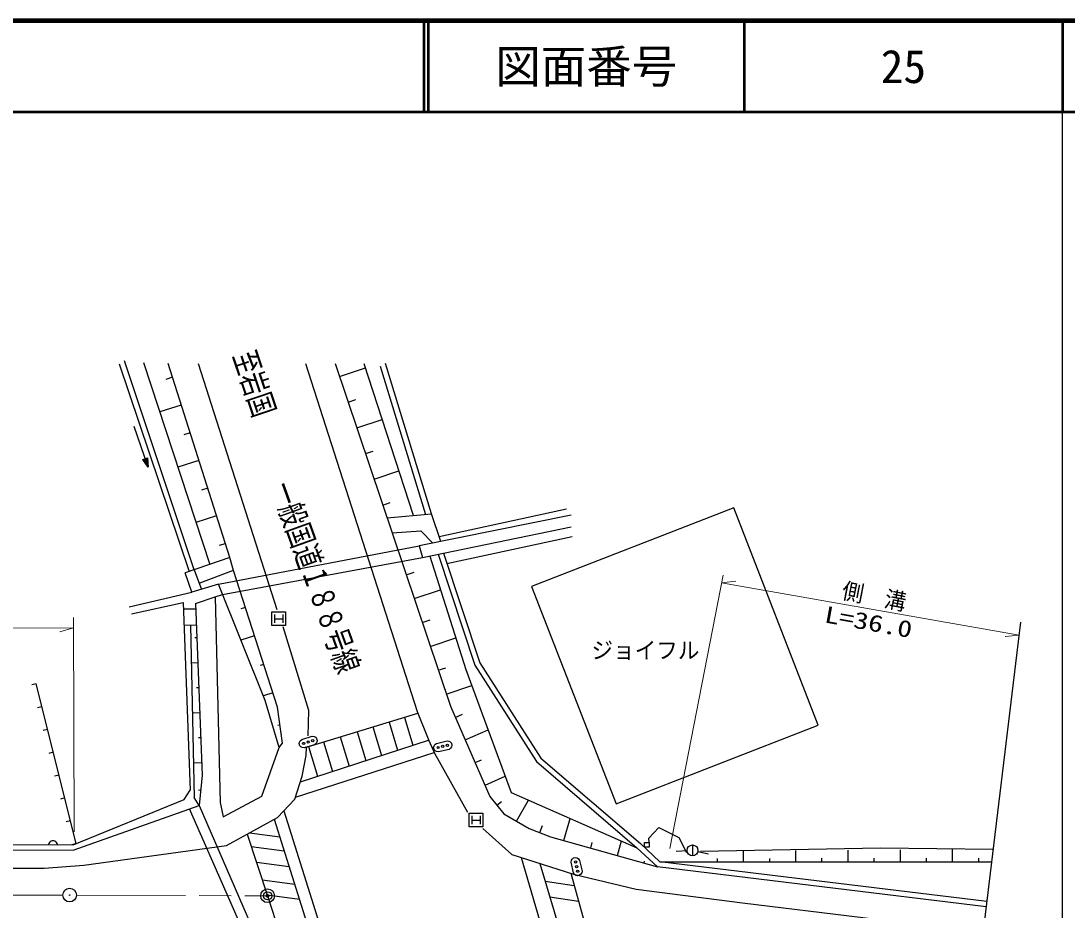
# Model space of a CAD drawing. Units: millimetres, scale not verified. Extents: x 40000 to 680000, y 20000 to 380000.
# Drawn here: x 464439 to 579500, y 282230 to 380000 of the extents above; entities that cross this region are included whole.
import ezdxf
from ezdxf.enums import TextEntityAlignment as Align

# ---------------------------------------------------------------- set-up
doc = ezdxf.new("R2010")
doc.units = ezdxf.units.MM
doc.header["$LTSCALE"] = 1000
doc.linetypes.add('CHAIN', pattern=[18.5, 12, -1.5, 3.5, -1.5])
for name, color, linetype, lineweight in [('M-BGD', 7, 'Continuous', 25), ('M-BMK', 2, 'CHAIN', 13), ('M-BMK-OTRS', 5, 'Continuous', 25), ('M-BMK-SRVR', 3, 'Continuous', 25), ('M-STR-HTXT', 7, 'Continuous', 13), ('M-STR-STRC', 7, 'Continuous', 25), ('M-TTL', 2, 'Continuous', 140), ('M-TTL-BAND', 7, 'Continuous', 25), ('M-TTL-LINE', 7, 'Continuous', 50)]:
    doc.layers.add(name, color=color, linetype=linetype, lineweight=lineweight)
doc.layers.add('M-BMK-HTXT', color=7, linetype='Continuous')
doc.layers.add('M-TTL-TXT', color=7, linetype='Continuous')
doc.styles.add('ＭＳ ゴシック', font='')
doc.styles.get('ＭＳ ゴシック').set_extended_font_data('MS Gothic')

msp = doc.modelspace()

# ---------------------------------------------------------------- linework, layer by layer
at = {"layer": 'M-BGD'}
for p, q in [((475228, 342289), (482954, 319457)), ((483494, 319643), (475817, 342633)), ((477928, 342436), (485201, 320230)), ((487405, 320989), (480627, 342338)), ((499014, 342314), (511668, 304660)), ((499489, 340901), (502329, 341856)), ((507606, 325623), (502186, 342298)), ((503953, 342053), (508920, 325744)), ((509597, 325807), (504542, 342347)), ((481112, 340813), (480391, 340584)), ((500439, 338075), (501282, 338358)), ((482080, 337763), (479705, 337009)), ((501388, 335249), (504173, 336184)), ((478425, 330936), (476904, 335402)), ((483048, 334713), (482344, 334490)), ((502338, 332422), (503165, 332700)), ((477838, 331792), (478368, 331973)), ((478425, 330936), (477838, 331792)), ((477926, 331780), (478305, 331909)), ((478335, 331201), (477926, 331780)), ((478015, 331768), (478242, 331845)), ((478283, 331352), (478015, 331768)), ((478103, 331756), (478179, 331782)), ((478206, 331579), (478103, 331756)), ((478179, 331782), (478206, 331579)), ((478242, 331845), (478283, 331352)), ((478305, 331909), (478335, 331201)), ((478368, 331973), (478425, 330936)), ((484016, 331663), (481697, 330927)), ((503288, 329596), (506017, 330513)), ((484985, 328613), (484297, 328395)), ((504238, 326770), (505048, 327042)), ((504713, 325356), (509597, 325807)), ((524959, 325659), (508223, 322273)), ((510619, 322758), (509597, 325807)), ((510434, 323308), (524444, 326355)), ((542830, 326467), (520593, 317814)), ((552136, 302553), (542830, 326467)), ((485953, 325564), (483689, 324845)), ((505266, 323708), (508419, 323942)), ((509732, 322578), (508419, 323942)), ((508615, 320997), (524959, 324383)), ((486161, 318067), (508223, 322273)), ((486921, 322514), (486250, 322301)), ((508223, 322273), (508615, 320997)), ((511299, 320324), (525072, 323292)), ((509410, 321161), (513366, 308693)), ((510328, 321352), (514350, 309163)), ((510920, 321474), (514896, 309423)), ((487405, 320989), (482497, 319300)), ((486611, 316948), (508615, 320997)), ((487837, 319575), (487405, 320989)), ((483243, 317180), (482497, 319300)), ((483494, 319643), (484287, 317497)), ((484035, 318180), (487828, 319605)), ((492642, 304554), (487837, 319575)), ((506813, 319105), (507694, 319401)), ((486161, 318067), (483243, 317180)), ((491315, 305257), (486161, 318067)), ((520593, 317814), (529899, 293899)), ((476351, 315588), (483243, 317180)), ((483634, 315951), (485793, 316687)), ((485793, 316687), (486611, 316948)), ((485793, 316687), (486358, 294067)), ((507696, 316479), (510587, 317450)), ((476597, 314803), (482267, 316056)), ((482267, 316056), (483038, 295410)), ((482293, 315363), (483657, 315361)), ((483634, 315951), (484370, 297054)), ((489140, 315502), (488623, 315336)), ((492036, 313513), (492036, 315013)), ((492036, 315013), (493536, 315013)), ((492336, 314713), (492336, 313813)), ((492336, 314263), (493236, 314263)), ((493236, 314713), (493236, 313813)), ((493536, 315013), (493536, 313513)), ((508578, 313852), (509432, 314139)), ((482359, 313593), (483727, 313546)), ((483095, 313567), (483486, 294600)), ((493536, 313513), (492036, 313513)), ((483781, 312171), (483584, 312164)), ((490140, 312374), (488644, 311895)), ((509461, 311226), (512263, 312168)), ((483888, 309423), (483181, 309395)), ((491141, 309246), (490761, 309124)), ((510344, 308600), (511171, 308878)), ((513366, 308693), (518353, 295146)), ((514350, 309163), (521160, 298549)), ((514896, 309423), (521618, 298947)), ((466107, 307102), (465622, 306980)), ((470520, 289541), (466107, 307102)), ((483995, 306674), (483768, 306665)), ((492141, 306118), (491102, 305786)), ((511226, 305973), (514021, 306912)), ((492836, 300104), (491315, 305257)), ((466737, 304593), (466252, 304472)), ((484102, 303926), (483294, 303894)), ((493191, 300588), (492642, 304554)), ((495845, 300150), (508096, 303866)), ((511668, 304660), (516027, 294734)), ((512213, 303419), (513012, 303770)), ((504925, 302904), (505863, 299803)), ((506622, 303419), (507550, 300352)), ((467368, 302085), (466883, 301963)), ((492916, 302571), (492683, 302539)), ((501409, 301838), (502368, 298665)), ((503143, 302364), (504093, 299226)), ((513302, 300938), (515815, 302041)), ((529899, 293899), (552136, 302553)), ((484209, 301177), (483952, 301167)), ((492836, 300104), (493191, 300588)), ((495037, 300531), (495067, 300707)), ((495106, 300301), (495037, 300531)), ((495067, 300707), (495148, 300856)), ((495148, 300856), (495317, 300990)), ((495178, 296323), (509274, 300914)), ((495317, 300990), (496466, 301335)), ((496742, 300416), (495592, 300071)), ((496466, 301335), (496680, 301316)), ((496680, 301316), (496830, 301236)), ((496910, 300550), (496742, 300416)), ((496830, 301236), (496952, 301105)), ((496991, 300699), (496910, 300550)), ((496952, 301105), (497021, 300876)), ((497021, 300876), (496991, 300699)), ((497723, 300720), (498706, 297472)), ((499566, 301279), (500537, 298068)), ((509296, 300859), (509934, 299484)), ((509872, 300294), (509962, 300438)), ((509962, 300438), (510138, 300562)), ((510138, 300562), (511306, 300837)), ((511306, 300837), (511519, 300805)), ((511519, 300805), (511663, 300715)), ((511663, 300715), (511778, 300578)), ((511778, 300578), (511833, 300344)), ((511833, 300344), (511792, 300170)), ((467998, 299576), (467513, 299454)), ((490922, 294754), (492836, 300104)), ((494645, 294628), (509900, 299559)), ((495228, 300171), (495106, 300301)), ((495378, 300090), (495228, 300171)), ((495592, 300071), (495378, 300090)), ((495814, 299239), (495845, 300150)), ((496071, 300219), (497064, 296937)), ((509831, 300120), (509872, 300294)), ((509886, 299886), (509831, 300120)), ((510001, 299749), (509886, 299886)), ((510145, 299659), (510001, 299749)), ((510358, 299627), (510145, 299659)), ((511526, 299902), (510358, 299627)), ((511702, 300026), (511526, 299902)), ((511792, 300170), (511702, 300026)), ((484316, 298429), (483408, 298393)), ((514392, 298456), (515100, 298767)), ((521160, 298549), (532190, 289089)), ((521618, 298947), (532591, 289535)), ((468628, 297067), (468143, 296946)), ((484370, 297054), (484026, 293717)), ((515482, 295975), (517691, 296945)), ((469259, 294559), (468774, 294437)), ((482388, 294374), (483038, 295410)), ((484026, 293717), (483486, 294600)), ((484198, 295386), (483979, 295408)), ((486701, 292496), (490922, 294754)), ((516027, 294734), (517561, 292817)), ((518353, 295146), (532190, 289089)), ((470192, 288809), (484026, 293717)), ((470195, 289409), (482388, 294374)), ((484026, 293717), (494814, 268913)), ((486358, 294067), (486701, 292496)), ((516794, 293775), (517291, 294173)), ((518941, 292011), (520278, 294304)), ((493086, 270430), (482989, 293349)), ((493356, 293135), (499428, 273812)), ((513731, 291378), (513731, 292878)), ((513731, 292878), (515231, 292878)), ((514031, 292578), (514031, 291678)), ((514931, 292578), (514931, 291678)), ((515231, 292878), (515231, 291378)), ((517561, 292817), (520321, 291206)), ((524167, 289871), (524853, 292301)), ((469889, 292050), (469404, 291928)), ((492307, 292211), (497930, 274349)), ((515231, 291378), (513731, 291378)), ((514031, 292128), (514931, 292128)), ((520321, 291206), (522699, 290286)), ((521510, 290746), (521810, 291520)), ((533504, 290147), (534584, 291325)), ((534584, 291325), (536793, 290196)), ((489327, 290570), (491571, 283798)), ((489589, 290714), (492919, 290266)), ((522699, 290286), (534444, 286969)), ((533553, 289656), (533504, 290147)), ((536793, 290196), (537627, 288576)), ((460131, 289458), (470195, 289409)), ((460131, 288858), (470192, 288809)), ((467504, 289549), (467463, 289429)), ((467564, 289649), (467504, 289549)), ((467664, 289748), (467564, 289649)), ((467765, 289808), (467664, 289748)), ((467885, 289848), (467765, 289808)), ((468045, 289847), (467885, 289848)), ((468165, 289807), (468045, 289847)), ((468264, 289746), (468165, 289807)), ((468364, 289646), (468264, 289746)), ((468424, 289546), (468364, 289646)), ((468463, 289425), (468424, 289546)), ((470520, 289541), (470035, 289420)), ((489771, 289228), (493400, 288739)), ((527103, 289042), (527274, 289649)), ((530039, 288213), (530496, 289830)), ((532190, 289089), (534444, 286969)), ((532591, 289535), (534711, 287541)), ((533021, 289130), (533021, 289656)), ((533021, 289656), (533553, 289656)), ((533553, 289130), (533021, 289130)), ((533553, 289656), (533553, 289130)), ((538303, 289389), (538303, 288189)), ((539198, 288723), (558977, 289067)), ((555415, 287541), (555415, 288826)), ((558977, 289067), (571389, 288927)), ((561162, 287541), (561162, 288862)), ((566910, 287542), (566910, 288899)), ((519473, 288009), (525262, 268271)), ((524955, 287490), (524990, 287702)), ((524990, 287702), (525081, 287845)), ((525081, 287845), (525220, 287958)), ((525220, 287958), (525454, 288010)), ((525454, 288010), (525628, 287967)), ((525628, 287967), (525771, 287876)), ((525771, 287876), (525892, 287698)), ((525892, 287698), (526153, 286526)), ((537705, 288747), (536508, 288661)), ((538889, 288662), (540062, 288407)), ((541046, 287541), (541046, 287899)), ((543919, 287541), (543919, 288753)), ((546793, 287541), (546793, 287910)), ((549667, 287541), (549667, 288790)), ((552541, 287541), (552541, 287921)), ((558289, 287541), (558289, 287932)), ((564036, 287541), (564036, 287943)), ((569784, 287542), (569784, 287954)), ((490346, 287493), (493945, 287009)), ((521509, 287360), (526900, 269207)), ((525215, 286318), (524955, 287490)), ((526153, 286526), (526118, 286314)), ((532976, 287383), (533040, 287612)), ((570619, 282584), (534444, 286969)), ((534711, 287541), (571221, 287542)), ((570691, 283180), (534711, 287541)), ((490986, 285563), (494551, 285083)), ((525299, 284884), (522101, 285366)), ((524910, 286275), (526504, 280573)), ((525337, 286140), (525215, 286318)), ((525480, 286049), (525337, 286140)), ((525654, 286006), (525480, 286049)), ((525888, 286058), (525654, 286006)), ((526027, 286171), (525888, 286058)), ((526118, 286314), (526027, 286171)), ((491540, 283894), (495075, 283418)), ((491571, 283798), (494215, 275624)), ((522600, 283685), (525767, 283207))]:
    msp.add_line(p, q, dxfattribs=at)
for centre, radius in [((495531, 300554), 120), ((496029, 300703), 120), ((496527, 300853), 120), ((510832, 300232), 120), ((511338, 300351), 120), ((510326, 300113), 120), ((538303, 288789), 600), ((525441, 287516), 120), ((525554, 287008), 120), ((525667, 286500), 120)]:
    msp.add_circle(centre, radius, dxfattribs=at)
at = {"layer": 'M-BMK'}
for p, q in [((370716, 283492), (469048, 283874)), ((470548, 283874), (491571, 283798))]:
    msp.add_line(p, q, dxfattribs=at)
at = {"layer": 'M-BMK-OTRS'}
msp.add_line((569747, 275403), (574420, 313904), dxfattribs=at)
at = {"layer": 'M-BMK-SRVR'}
for centre, radius in [((469798, 283877), 750), ((491571, 283798), 750), ((491571, 283798), 450), ((469798, 283877), 30), ((491571, 283798), 150)]:
    msp.add_circle(centre, radius, dxfattribs=at)
at = {"layer": 'M-STR-HTXT'}
for p, q in [((535812, 288988), (541670, 319060)), ((541508, 318231), (543059, 318384)), ((541508, 318231), (574246, 312465)), ((470217, 314401), (470278, 290842)), ((352540, 312770), (470220, 313264)), ((470220, 313264), (468721, 312838)), ((574246, 312465), (572696, 312312))]:
    msp.add_line(p, q, dxfattribs=at)
at = {"layer": 'M-STR-STRC'}
for p, q in [((492608, 315256), (483970, 342305)), ((495747, 342339), (508021, 304056)), ((496117, 304187), (493276, 313371)), ((496033, 301407), (496117, 304187)), ((508021, 304056), (509296, 300859)), ((509296, 300859), (509934, 299484)), ((495374, 296946), (495814, 299239)), ((495814, 299239), (495845, 300150)), ((509934, 299484), (513566, 293006)), ((494578, 294417), (495374, 296946)), ((492662, 292407), (494578, 294417)), ((487063, 289323), (492662, 292407)), ((515235, 291190), (518425, 288343)), ((471352, 287153), (487063, 289323)), ((518425, 288343), (525198, 286183)), ((431781, 286834), (467008, 286852)), ((467008, 286852), (471352, 287153)), ((525198, 286183), (532106, 284539)), ((532106, 284539), (543787, 283018)), ((543787, 283018), (570281, 279798))]:
    msp.add_line(p, q, dxfattribs=at)
at = {"layer": 'M-TTL'}
msp.add_line((680000, 380000), (40000, 380000), dxfattribs=at)
at = {"layer": 'M-TTL-BAND'}
msp.add_line((579000, 20000), (579000, 370000), dxfattribs=at)
at = {"layer": 'M-TTL-LINE'}
for p, q in [((508747, 380000), (508747, 370000)), ((509247, 380000), (509247, 370000)), ((543997, 380000), (543997, 370000)), ((579000, 380000), (579000, 370000)), ((40000, 370000), (680000, 370000))]:
    msp.add_line(p, q, dxfattribs=at)

# ---------------------------------------------------------------- texts
at = {"layer": 'M-BGD', "style": 'ＭＳ ゴシック', "width": 0.95}
msp.add_text('ジョイフル', height=1833, dxfattribs=at).set_placement((527190, 309334), align=Align.BOTTOM_LEFT)
at = {"layer": 'M-BMK-HTXT', "style": 'ＭＳ ゴシック', "width": 0.7}
for s, rotation, p in [('至岩国', 288.7, (487007, 342962)), ('一般国道１８８号線', 289.8, (491199, 328510))]:
    msp.add_text(s, height=2566, rotation=rotation, dxfattribs=at).set_placement(p, align=Align.BOTTOM_LEFT)
at = {"layer": 'M-STR-HTXT', "style": 'ＭＳ ゴシック'}
for s, rotation, width, p in [('側\u3000溝', 349, 0.95, (554517, 315976)), ('L=36.0', 349.7, 1.3, (552619, 313337))]:
    msp.add_text(s, height=1833, rotation=rotation, dxfattribs=dict(at, width=width)).set_placement(p, align=Align.BOTTOM_LEFT)
at = {"layer": 'M-TTL-TXT', "style": 'ＭＳ ゴシック'}
for s, p in [('図面番号', (526622, 375000)), ('25', (561497, 375000))]:
    msp.add_text(s, height=3666, dxfattribs=at).set_placement(p, align=Align.MIDDLE_CENTER)

doc.saveas('drawing.dxf')
